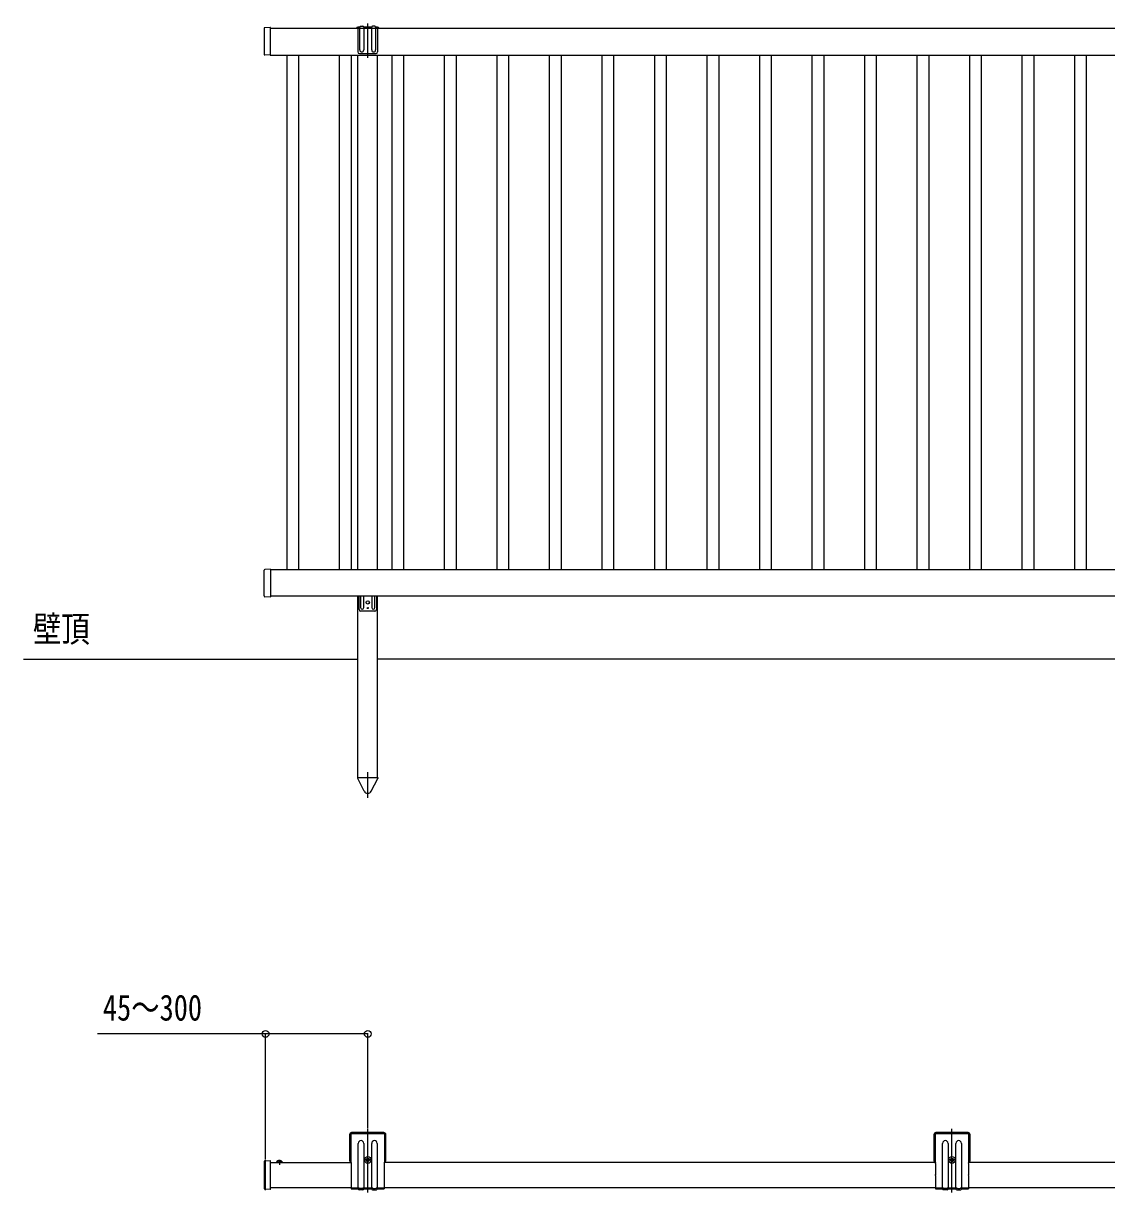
# Model space of a CAD drawing. Units: millimetres, scale not verified. Extents: x -4205 to 4205, y -2970 to 2970.
# Drawn here: x -1774 to -400, y 164 to 1646 of the extents above; entities that cross this region are included whole.
import ezdxf
from ezdxf.enums import TextEntityAlignment as Align

# ---------------------------------------------------------------- set-up
doc = ezdxf.new("R2010")
doc.units = ezdxf.units.MM
doc.header["$LTSCALE"] = 12
for name, color, linetype in [('0-2_USER1', 3, 'Continuous'), ('0-3_YKK_A1', 4, 'Continuous'), ('0-4_YKK_D', 6, 'Continuous')]:
    doc.layers.add(name, color=color, linetype=linetype)
doc.styles.add('ＭＳ ゴシック', font='')
doc.styles.get('ＭＳ ゴシック').set_extended_font_data('MS Gothic')

msp = doc.modelspace()

# ---------------------------------------------------------------- linework, layer by layer
at = {"layer": '0-3_YKK_A1'}
for p, q in [((-1337.48, 1602.42), (-1337.48, 1646.2)), ((-1468.98, 1639.77), (-1468.98, 1607.13)), ((-1461.3, 1641.18), (-1468.04, 1640.76)), ((-1460.98, 1640), (528.52, 1640)), ((-1347.48, 1641.5), (-1349.98, 1641.5)), ((-1349.98, 1641.5), (-1349.98, 1610)), ((-1347.48, 1612.49), (-1347.48, 1641.5)), ((-1346.48, 1642.5), (-1343.48, 1642.5)), ((-1332.48, 1641.5), (-1342.48, 1641.5)), ((-1342.48, 1641.5), (-1342.48, 1612.49)), ((-1332.48, 1612.49), (-1332.48, 1641.5)), ((-1328.48, 1642.5), (-1331.48, 1642.5)), ((-1324.98, 1641.5), (-1327.48, 1641.5)), ((-1327.48, 1641.5), (-1327.48, 1612.49)), ((-1324.98, 1641.5), (-1324.98, 1610)), ((-1461.3, 1605.72), (-1468.04, 1606.13)), ((-1460.98, 1606), (528.52, 1606)), ((-1440.18, 1606), (-1440.18, 954)), ((-1440.18, 1606), (-1425.18, 1606)), ((-1425.18, 1606), (-1425.18, 954)), ((-1373.58, 1606), (-1373.58, 954)), ((-1373.58, 1606), (-1358.58, 1606)), ((-1358.58, 1606), (-1358.58, 954)), ((-1349.98, 954), (-1349.98, 1606)), ((-1347.98, 1608), (-1326.98, 1608)), ((-1324.98, 954), (-1324.98, 1606)), ((-1306.98, 1606), (-1306.98, 954)), ((-1306.98, 1606), (-1291.98, 1606)), ((-1291.98, 1606), (-1291.98, 954)), ((-1240.38, 1606), (-1240.38, 954)), ((-1240.38, 1606), (-1225.38, 1606)), ((-1225.38, 1606), (-1225.38, 954)), ((-1173.78, 1606), (-1173.78, 954)), ((-1173.78, 1606), (-1158.78, 1606)), ((-1158.78, 1606), (-1158.78, 954)), ((-1107.18, 1606), (-1107.18, 954)), ((-1107.18, 1606), (-1092.18, 1606)), ((-1092.18, 1606), (-1092.18, 954)), ((-1040.58, 1606), (-1040.58, 954)), ((-1040.58, 1606), (-1025.58, 1606)), ((-1025.58, 1606), (-1025.58, 954)), ((-973.98, 1606), (-973.98, 954)), ((-973.98, 1606), (-958.98, 1606)), ((-958.98, 1606), (-958.98, 954)), ((-907.38, 1606), (-907.38, 954)), ((-907.38, 1606), (-892.38, 1606)), ((-892.38, 1606), (-892.38, 954)), ((-840.78, 1606), (-840.78, 954)), ((-840.78, 1606), (-825.78, 1606)), ((-825.78, 1606), (-825.78, 954)), ((-774.18, 1606), (-774.18, 954)), ((-774.18, 1606), (-759.18, 1606)), ((-759.18, 1606), (-759.18, 954)), ((-707.58, 1606), (-707.58, 954)), ((-707.58, 1606), (-692.58, 1606)), ((-692.58, 1606), (-692.58, 954)), ((-640.98, 1606), (-640.98, 954)), ((-640.98, 1606), (-625.98, 1606)), ((-625.98, 1606), (-625.98, 954)), ((-574.38, 1606), (-574.38, 954)), ((-574.38, 1606), (-559.38, 1606)), ((-559.38, 1606), (-559.38, 954)), ((-507.78, 1606), (-507.78, 954)), ((-507.78, 1606), (-492.78, 1606)), ((-492.78, 1606), (-492.78, 954)), ((-441.18, 1606), (-441.18, 954)), ((-441.18, 1606), (-426.18, 1606)), ((-426.18, 1606), (-426.18, 954)), ((-1468.98, 920.23), (-1468.98, 952.87)), ((-1461.3, 954.28), (-1468.04, 953.86)), ((-1460.98, 954), (528.52, 954)), ((-1440.18, 954), (-1425.18, 954)), ((-1373.58, 954), (-1358.58, 954)), ((-1306.98, 954), (-1291.98, 954)), ((-1240.38, 954), (-1225.38, 954)), ((-1173.78, 954), (-1158.78, 954)), ((-1107.18, 954), (-1092.18, 954)), ((-1040.58, 954), (-1025.58, 954)), ((-973.98, 954), (-958.98, 954)), ((-907.38, 954), (-892.38, 954)), ((-840.78, 954), (-825.78, 954)), ((-774.18, 954), (-759.18, 954)), ((-707.58, 954), (-692.58, 954)), ((-640.98, 954), (-625.98, 954)), ((-574.38, 954), (-559.38, 954)), ((-507.78, 954), (-492.78, 954)), ((-441.18, 954), (-426.18, 954)), ((-1461.3, 918.82), (-1468.04, 919.23)), ((528.52, 920), (-1460.98, 920)), ((-1349.98, 690), (-1349.98, 920)), ((-1348.48, 903), (-1348.48, 920)), ((-1346.48, 920), (-1346.48, 905.5)), ((-1342.48, 905.5), (-1342.48, 920)), ((-1332.48, 920), (-1332.48, 905.5)), ((-1328.48, 905.5), (-1328.48, 920)), ((-1326.48, 920), (-1326.48, 903)), ((-1328.48, 901), (-1346.48, 901)), ((-1774.2, 840), (-1349.98, 840)), ((391.02, 840), (-1324.98, 840)), ((-1337.48, 664.49), (-1337.48, 696.96)), ((-1350.18, 689), (-1350.18, 690)), ((-1341.94, 672.74), (-1350.18, 689)), ((-1333.02, 672.74), (-1324.78, 689)), ((-1360.48, 237.5), (-1360.48, 204)), ((-1358.98, 237.5), (-1358.98, 202.5)), ((-1316.98, 240), (-1357.98, 240)), ((-1316.98, 238.5), (-1357.98, 238.5)), ((-1337.48, 163.8), (-1337.48, 244.7)), ((-1315.98, 202.5), (-1315.98, 237.5)), ((-1314.48, 204), (-1314.48, 237.5)), ((-619.48, 237.5), (-619.48, 204)), ((-617.98, 237.5), (-617.98, 202.5)), ((-575.98, 240), (-616.98, 240)), ((-575.98, 238.5), (-616.98, 238.5)), ((-596.48, 163.8), (-596.48, 244.7)), ((-574.98, 202.5), (-574.98, 237.5)), ((-573.48, 204), (-573.48, 237.5)), ((-1349.48, 168.5), (-1349.48, 226.2)), ((-1342.48, 226.2), (-1342.48, 168.5)), ((-1332.48, 168.5), (-1332.48, 226.2)), ((-1325.48, 226.2), (-1325.48, 168.5)), ((-608.48, 168.5), (-608.48, 226.2)), ((-601.48, 226.2), (-601.48, 168.5)), ((-591.48, 168.5), (-591.48, 226.2)), ((-584.48, 226.2), (-584.48, 168.5)), ((-1337.48, 200.95), (-1337.48, 209.45)), ((-596.48, 200.95), (-596.48, 209.45)), ((-1468.98, 202.82), (-1468.98, 169.18)), ((-1461.3, 204.23), (-1468.04, 203.82)), ((-1466.98, 166.89), (-1466.98, 205.22)), ((-1460.98, 203.25), (-1460.98, 203.93)), ((-1460.98, 168.75), (-1460.98, 203.25)), ((-1460.98, 202), (-1358.48, 202)), ((-1445.88, 202), (-1453.08, 202)), ((-1451.53, 203.97), (-1450.63, 202.15)), ((-1449.48, 201.54), (-1450.63, 202.15)), ((-1449.48, 205.5), (-1449.48, 198.93)), ((-1449.48, 201.54), (-1448.34, 202.15)), ((-1447.43, 203.97), (-1448.34, 202.15)), ((-1358.48, 202), (-1360.48, 204)), ((-1358.48, 202), (-1358.48, 201.71)), ((-1358.48, 200.29), (-1358.48, 186.71)), ((-1341.73, 205.2), (-1333.23, 205.2)), ((-1333.23, 205.2), (-1341.73, 205.2)), ((-1338.73, 204.79), (-1339.56, 204.79)), ((-1336.24, 205.62), (-1335.41, 205.62)), ((-1314.48, 204), (-1316.48, 202)), ((-617.48, 202), (-1316.48, 202)), ((-1316.48, 202), (-1316.48, 201.71)), ((-1316.48, 200.29), (-1316.48, 186.71)), ((-617.48, 202), (-619.48, 204)), ((-617.48, 202), (-617.48, 201.71)), ((-617.48, 200.29), (-617.48, 186.71)), ((-600.73, 205.2), (-592.23, 205.2)), ((-592.23, 205.2), (-600.73, 205.2)), ((-597.73, 204.79), (-598.56, 204.79)), ((-595.24, 205.62), (-594.41, 205.62)), ((-573.48, 204), (-575.48, 202)), ((382.52, 202), (-575.48, 202)), ((-575.48, 202), (-575.48, 201.71)), ((-575.48, 200.29), (-575.48, 186.71)), ((-1358.48, 185.29), (-1358.48, 168.5)), ((-1316.48, 185.29), (-1316.48, 168.5)), ((-617.48, 185.29), (-617.48, 168.5)), ((-575.48, 185.29), (-575.48, 168.5)), ((-1461.3, 167.77), (-1468.04, 168.18)), ((-1358.48, 170), (-1460.98, 170)), ((-1460.98, 168.07), (-1460.98, 168.75)), ((-1358.48, 170), (-1348.48, 170)), ((-1358.48, 168.5), (-1349.48, 168.5)), ((-1343.48, 167.5), (-1348.48, 167.5)), ((-1344.48, 169), (-1347.48, 169)), ((-1343.48, 170), (-1331.48, 170)), ((-1342.48, 168.5), (-1332.48, 168.5)), ((-1331.48, 167.5), (-1326.48, 167.5)), ((-1330.48, 169), (-1327.48, 169)), ((-1326.48, 170), (-1316.48, 170)), ((-1325.48, 168.5), (-1316.48, 168.5)), ((-617.48, 170), (-1316.48, 170)), ((-617.48, 170), (-607.48, 170)), ((-617.48, 168.5), (-608.48, 168.5)), ((-602.48, 167.5), (-607.48, 167.5)), ((-603.48, 169), (-606.48, 169)), ((-602.48, 170), (-590.48, 170)), ((-601.48, 168.5), (-591.48, 168.5)), ((-590.48, 167.5), (-585.48, 167.5)), ((-589.48, 169), (-586.48, 169)), ((-585.48, 170), (-575.48, 170)), ((-584.48, 168.5), (-575.48, 168.5)), ((382.52, 170), (-575.48, 170))]:
    msp.add_line(p, q, dxfattribs=at)
for points in [[(-1460.98, 1606.02), (-1460.98, 1606.7), (-1460.98, 1640.2), (-1460.98, 1640.88)], [(-1460.98, 953.98), (-1460.98, 953.3), (-1460.98, 919.8), (-1460.98, 919.12)], [(-1349.98, 690), (-1324.98, 690), (-1324.98, 920)], [(-1350.18, 690), (-1324.78, 690), (-1324.78, 689)], [(-1339.56, 204.79), (-1339.56, 205.62), (-1338.73, 205.62)], [(-1337.9, 206.45), (-1337.9, 207.28), (-1337.07, 207.28), (-1337.07, 206.45)], [(-1337.07, 203.96), (-1337.07, 203.13), (-1337.9, 203.13), (-1337.9, 203.96)], [(-1335.41, 205.62), (-1335.41, 204.79), (-1336.24, 204.79)], [(-598.56, 204.79), (-598.56, 205.62), (-597.73, 205.62)], [(-596.9, 206.45), (-596.9, 207.28), (-596.07, 207.28), (-596.07, 206.45)], [(-596.07, 203.96), (-596.07, 203.13), (-596.9, 203.13), (-596.9, 203.96)], [(-594.41, 205.62), (-594.41, 204.79), (-595.24, 204.79)]]:
    msp.add_lwpolyline(points, dxfattribs=at)
for centre, radius in [((-1337.48, 912), 2.1), ((-1337.48, 905), 0.65), ((-1337.48, 205.2), 4.25), ((-596.48, 205.2), 4.25), ((-1337.48, 205.2), 2.25), ((-596.48, 205.2), 2.25)]:
    msp.add_circle(centre, radius, dxfattribs=at)
for centre, radius, start, end in [((-1467.98, 1639.77), 1, 93.5, 180), ((-1461.28, 1640.88), 0.3, 0, 93.5), ((-1349.98, 1639.5), 2, 90, 165.65639), ((-1346.48, 1641.5), 1, 90, 180), ((-1343.48, 1641.5), 1, 0, 90), ((-1331.48, 1641.5), 1, 90, 180), ((-1328.48, 1641.5), 1, 0, 90), ((-1324.98, 1639.5), 2, 14.34361, 90), ((-1467.98, 1607.13), 1, 180, 266.5), ((-1461.28, 1606.02), 0.3, 266.5, 0), ((-1347.98, 1610), 2, 180, 270), ((-1344.98, 1612.49), 2.5, 180, 0), ((-1329.98, 1612.49), 2.5, 180, 0), ((-1326.98, 1610), 2, 270, 0), ((-1467.98, 952.87), 1, 93.5, 180), ((-1461.28, 953.98), 0.3, 0, 93.5), ((-1467.98, 920.23), 1, 180, 266.5), ((-1461.28, 919.12), 0.3, 266.5, 0), ((-1344.48, 905.5), 2, 180, 0), ((-1330.48, 905.5), 2, 180, 0), ((-1346.48, 903), 2, 180, 270), ((-1328.48, 903), 2, 270, 0), ((-1337.48, 675), 5, 206.87405, 333.12595), ((-1357.98, 237.5), 2.5, 90, 180), ((-1357.98, 237.5), 1, 90, 180), ((-1316.98, 237.5), 2.5, 0, 90), ((-1316.98, 237.5), 1, 0, 90), ((-616.98, 237.5), 2.5, 90, 180), ((-616.98, 237.5), 1, 90, 180), ((-575.98, 237.5), 2.5, 0, 90), ((-575.98, 237.5), 1, 0, 90), ((-1345.98, 226.2), 3.5, 0, 180), ((-1328.98, 226.2), 3.5, 0, 180), ((-604.98, 226.2), 3.5, 0, 180), ((-587.98, 226.2), 3.5, 0, 180), ((-1467.98, 202.82), 1, 93.5, 180), ((-1461.28, 203.93), 0.3, 0, 93.5), ((-1453.08, 202.15), 0.154, 152.71904, 270), ((-1449.48, 200.3), 4.2, 27.28096, 152.71904), ((-1445.88, 202.15), 0.154, 270, 27.28096), ((-1359.18, 201), 1, 314.427, 45.573), ((-1338.73, 206.45), 0.83, 270, 0), ((-1338.73, 203.96), 0.83, 0, 90), ((-1336.24, 206.45), 0.83, 180, 270), ((-1336.24, 203.96), 0.83, 90, 180), ((-1315.78, 201), 1, 134.427, 225.573), ((-618.18, 201), 1, 314.427, 45.573), ((-597.73, 206.45), 0.83, 270, 0), ((-597.73, 203.96), 0.83, 0, 90), ((-595.24, 206.45), 0.83, 180, 270), ((-595.24, 203.96), 0.83, 90, 180), ((-574.78, 201), 1, 134.427, 225.573), ((-1359.18, 186), 1, 314.427, 45.573), ((-1315.78, 186), 1, 134.427, 225.573), ((-618.18, 186), 1, 314.427, 45.573), ((-574.78, 186), 1, 134.427, 225.573), ((-1467.98, 169.18), 1, 180, 266.5), ((-1461.28, 168.07), 0.3, 266.5, 0), ((-1348.48, 168.5), 1, 180, 270), ((-1347.48, 170), 1, 180, 270), ((-1344.48, 170), 1, 270, 0), ((-1343.48, 168.5), 1, 270, 0), ((-1331.48, 168.5), 1, 180, 270), ((-1330.48, 170), 1, 180, 270), ((-1327.48, 170), 1, 270, 0), ((-1326.48, 168.5), 1, 270, 0), ((-607.48, 168.5), 1, 180, 270), ((-606.48, 170), 1, 180, 270), ((-603.48, 170), 1, 270, 0), ((-602.48, 168.5), 1, 270, 0), ((-590.48, 168.5), 1, 180, 270), ((-589.48, 170), 1, 180, 270), ((-586.48, 170), 1, 270, 0), ((-585.48, 168.5), 1, 270, 0)]:
    msp.add_arc(centre, radius, start, end, dxfattribs=at)
at = {"layer": '0-4_YKK_D'}
for p, q in [((-1466.98, 206.22), (-1466.98, 366)), ((-1337.48, 245.7), (-1337.48, 366))]:
    msp.add_line(p, q, dxfattribs=at)
msp.add_lwpolyline([(-1337.48, 365), (-1466.98, 365), (-1680.38, 365)], dxfattribs=at)
for centre in [(-1466.98, 365), (-1337.48, 365)]:
    msp.add_circle(centre, 4.25, dxfattribs=at)

# ---------------------------------------------------------------- texts
at = {"layer": '0-2_USER1', "style": 'ＭＳ ゴシック', "width": 0.8}
msp.add_text('壁頂', height=32.99, dxfattribs=at).set_placement((-1762, 852), align=Align.BOTTOM_LEFT)
at = {"layer": '0-4_YKK_D', "style": 'ＭＳ ゴシック', "width": 0.8}
msp.add_text('45～300', height=32.99, dxfattribs=at).set_placement((-1673.38, 372), align=Align.BOTTOM_LEFT)

doc.saveas('drawing.dxf')
